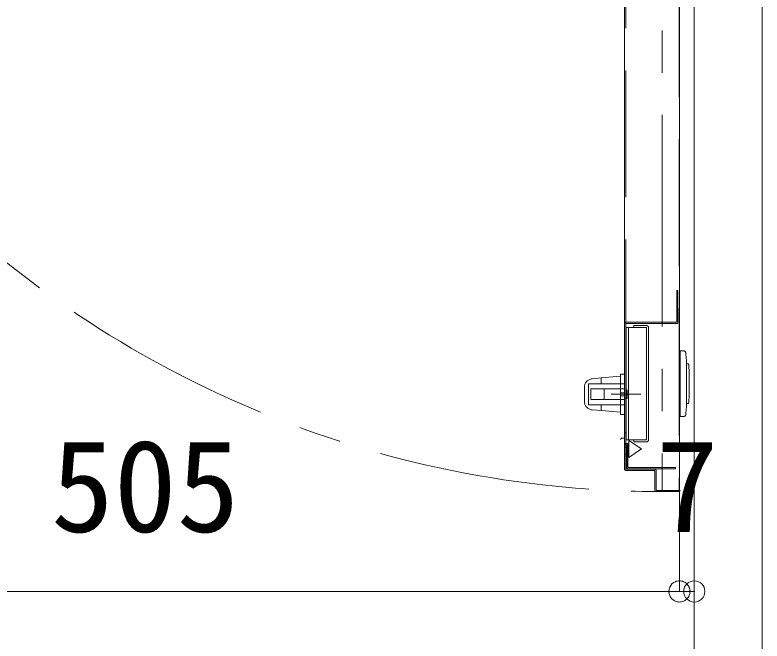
# Model space of a CAD drawing. Units: millimetres at full size, sheet at 1:20. Extents: x -4072 to 3728, y -3418 to 2032.
# Drawn here: x -2911.5 to -2558.7, y -2674.9 to -2379.1 of the extents above; entities that cross this region are included whole.
import ezdxf
from ezdxf.enums import TextEntityAlignment as Align

# ---------------------------------------------------------------- set-up
doc = ezdxf.new("R2010")
doc.units = ezdxf.units.MM
doc.header["$LTSCALE"] = 20
doc.header["$PDMODE"] = 32
doc.header["$PDSIZE"] = 10
for name, pattern in [('CHAIN1', [8, 5, -1, 1, -1]), ('DASHED3', [4, 3, -1]), ('DOUBLE_CHAIN1', [8.8, 5, -1, 0.6, -0.6, 0.6, -1])]:
    doc.linetypes.add(name, pattern=pattern)
for name, color, linetype, lineweight in [('0-0', 7, 'Continuous', 9), ('0-1', 7, 'Continuous', 9), ('0-2', 6, 'Continuous', 9), ('0-3', 7, 'Continuous', 9), ('0-4', 7, 'DOUBLE_CHAIN1', 9), ('0-E', 4, 'CHAIN1', 9)]:
    doc.layers.add(name, color=color, linetype=linetype, lineweight=lineweight)
doc.styles.add('ＭＳ ゴシック', font='')
doc.styles.get('ＭＳ ゴシック').set_extended_font_data('MS Gothic')

msp = doc.modelspace()

# ---------------------------------------------------------------- linework, layer by layer
at = {"layer": '0-0'}
for p, q in [((-2597.69, -2651.45), (-2597.69, -2125.34)), ((-2590.69, -2651.45), (-2590.69, -2125.34)), ((-2558.69, -2967.87), (-2558.69, -2341.74)), ((-2597.69, -2651.45), (-2597.69, -2600.83)), ((-3102.69, -2651.45), (-2597.69, -2651.45)), ((-2597.69, -2651.45), (-2590.69, -2651.45)), ((-2590.69, -2852.46), (-2590.69, -2651.45)), ((-2558.69, -2852.46), (-2558.69, -2651.45))]:
    msp.add_line(p, q, dxfattribs=at)
for p in [(-2597.69, -2651.45), (-2590.69, -2651.45)]:
    msp.add_point(p, dxfattribs=at)
at = {"layer": '0-1', "color": 4, "linetype": 'CHAIN1'}
msp.add_line((-2629.99, -2558.3), (-2615.99, -2558.3), dxfattribs=at)
at = {"layer": '0-2'}
for p, q in [((-2597.69, -2124.84), (-2597.69, -2651.45)), ((-2597.69, -2124.84), (-2597.69, -2651.45)), ((-2597.69, -2124.84), (-2597.69, -2651.45)), ((-2597.69, -2124.84), (-2597.69, -2651.45)), ((-2590.69, -2124.34), (-2590.69, -2651.45))]:
    msp.add_line(p, q, dxfattribs=at)
at = {"layer": '0-3', "color": 4, "linetype": 'DASHED3'}
for p, q in [((-2597.89, -2117.74), (-2597.89, -2603.7)), ((-2622.99, -2165.24), (-2622.99, -2593.7)), ((-2598.39, -2509.3), (-2598.39, -2524.3)), ((-2623.59, -2524.9), (-2623.59, -2581.7)), ((-2598.99, -2524.3), (-2622.99, -2524.3)), ((-2598.99, -2524.9), (-2622.99, -2524.9)), ((-2622.99, -2524.9), (-2622.99, -2581.7)), ((-2613.29, -2525.8), (-2619.29, -2525.8)), ((-2619.29, -2525.8), (-2619.29, -2526.8)), ((-2613.29, -2526.8), (-2622.79, -2526.8)), ((-2622.79, -2526.8), (-2622.79, -2579.8)), ((-2621.79, -2526.8), (-2621.79, -2579.8)), ((-2613.29, -2579.8), (-2613.29, -2526.8)), ((-2612.29, -2579.8), (-2612.29, -2526.8)), ((-2622.39, -2560.3), (-2622.39, -2556.3)), ((-2623.59, -2560.1), (-2622.99, -2560.1)), ((-2623.59, -2576.5), (-2622.79, -2576.5)), ((-2622.99, -2581.7), (-2622.59, -2581.7)), ((-2613.29, -2579.8), (-2622.79, -2579.8)), ((-2619.29, -2580.8), (-2619.29, -2579.8)), ((-2613.29, -2580.8), (-2619.29, -2580.8)), ((-2623.59, -2583.3), (-2622.99, -2583.3)), ((-2622.99, -2582.3), (-2622.59, -2582.3)), ((-2622.59, -2582.3), (-2622.59, -2592.9)), ((-2621.99, -2582.3), (-2621.99, -2592.9)), ((-2621.99, -2592.9), (-2599.59, -2592.9)), ((-2621.99, -2593.5), (-2599.59, -2593.5)), ((-2599.59, -2593.5), (-2599.59, -2592.9))]:
    msp.add_line(p, q, dxfattribs=at)
at = {"layer": '0-3', "color": 4}
for p, q in [((-2623.59, -2165.24), (-2623.59, -2593.7)), ((-2609.29, -2593.7), (-2623.59, -2593.7)), ((-2609.29, -2594.3), (-2622.99, -2594.3)), ((-2609.29, -2603.7), (-2609.29, -2594.3)), ((-2597.89, -2604.3), (-2608.69, -2604.3))]:
    msp.add_line(p, q, dxfattribs=at)
at = {"layer": '0-3', "color": 4, "linetype": 'DASHED3'}
msp.add_lwpolyline([(-2598.39, -2509.3), (-2598.99, -2509.3), (-2598.99, -2524.3)], dxfattribs=at)
at = {"layer": '0-3', "color": 4}
msp.add_lwpolyline([(-2597.29, -2603.7), (-2608.69, -2603.7), (-2608.69, -2594.3)], dxfattribs=at)
at = {"layer": '0-3', "color": 4, "linetype": 'DASHED3'}
for centre, radius, start, end in [((-2622.99, -2524.9), 0.6, 90, 180), ((-2613.29, -2526.8), 1, 360, 90), ((-2598.99, -2524.3), 0.6, 270, 0), ((-2622.39, -2555.7), 0.6, 180, 270), ((-2622.39, -2560.9), 0.6, 90, 180), ((-2622.99, -2581.7), 0.6, 180, 270), ((-2622.59, -2582.3), 0.6, 0, 90), ((-2613.29, -2579.8), 1, 270, 0), ((-2621.99, -2592.9), 0.6, 180, 270)]:
    msp.add_arc(centre, radius, start, end, dxfattribs=at)
at = {"layer": '0-3', "color": 4}
for centre, start, end in [((-2622.99, -2593.7), 180, 270), ((-2609.29, -2594.3), 0, 90), ((-2608.69, -2603.7), 180, 270), ((-2597.89, -2603.7), 270, 0)]:
    msp.add_arc(centre, 0.6, start, end, dxfattribs=at)
at = {"layer": '0-4', "color": 4}
for p, q in [((-2594.29, -2543.75), (-2594.29, -2562.85)), ((-2594.29, -2543.9), (-2593.79, -2543.9)), ((-2634.59, -2550.6), (-2625.59, -2549.8)), ((-2625.59, -2548.8), (-2623.59, -2548.8)), ((-2625.59, -2567.8), (-2625.59, -2548.8)), ((-2640.59, -2553.3), (-2634.59, -2553.3)), ((-2640.59, -2563.3), (-2640.59, -2553.3)), ((-2638.94, -2550.98), (-2634.59, -2550.6)), ((-2634.59, -2553.3), (-2634.59, -2550.6)), ((-2634.59, -2553.3), (-2623.59, -2553.3)), ((-2642.59, -2561.64), (-2642.59, -2554.97)), ((-2639.59, -2555.8), (-2639.48, -2555.8)), ((-2639.59, -2555.8), (-2639.59, -2560.8)), ((-2639.48, -2555.8), (-2634.96, -2555.8)), ((-2634.96, -2555.8), (-2634.23, -2555.8)), ((-2634.23, -2555.8), (-2633.25, -2555.8)), ((-2633.25, -2555.8), (-2623.59, -2555.8)), ((-2633.25, -2560.8), (-2633.25, -2555.8)), ((-2623.59, -2557.55), (-2625.59, -2557.55)), ((-2639.59, -2560.8), (-2639.48, -2560.8)), ((-2639.48, -2560.8), (-2634.96, -2560.8)), ((-2634.96, -2560.8), (-2634.23, -2560.8)), ((-2634.23, -2560.8), (-2633.25, -2560.8)), ((-2633.25, -2560.8), (-2623.59, -2560.8)), ((-2623.59, -2559.05), (-2625.59, -2559.05)), ((-2640.59, -2563.3), (-2634.59, -2563.3)), ((-2634.59, -2563.3), (-2623.59, -2563.3)), ((-2634.59, -2566.01), (-2634.59, -2563.3)), ((-2593.79, -2562.7), (-2594.29, -2562.7)), ((-2634.59, -2566.01), (-2638.94, -2565.62)), ((-2625.59, -2566.8), (-2634.59, -2566.01)), ((-2625.59, -2567.8), (-2623.59, -2567.8)), ((-2595.73, -2568.8), (-2597.29, -2568.8)), ((-2623.59, -2579.1), (-2623.59, -2589.1)), ((-2621.59, -2581.6), (-2623.59, -2581.6)), ((-2621.59, -2588.1), (-2621.59, -2580.1)), ((-2621.59, -2580.1), (-2615.59, -2584.1)), ((-2615.59, -2584.1), (-2621.59, -2588.1)), ((-2621.59, -2586.6), (-2623.59, -2586.6))]:
    msp.add_line(p, q, dxfattribs=at)
for points in [[(-2595.72, -2537.8), (-2597.29, -2537.8), (-2597.29, -2568.8)], [(-2623.59, -2579.1), (-2625.09, -2579.1), (-2625.59, -2579.6)]]:
    msp.add_lwpolyline(points, dxfattribs=at)
for centre, radius, start, end in [((-2595.72, -2538.8), 1, 5.9864, 90), ((-2733.97, -2553.3), 140, 3.9114, 5.9864), ((-2593.79, -2544.4), 0.5, 3.1987, 90), ((-2753.04, -2553.3), 160, 0, 3.1987), ((-2638.59, -2554.97), 4, 95.0425, 180), ((-2753.04, -2553.3), 160, 356.8013, 0), ((-2638.59, -2561.64), 4, 180, 264.9576), ((-2733.97, -2553.3), 140, 354.0108, 356.0886), ((-2593.79, -2562.2), 0.5, 270, 356.8013), ((-2595.73, -2567.8), 1, 270, 354.0108)]:
    msp.add_arc(centre, radius, start, end, dxfattribs=at)
at = {"layer": '0-E', "color": 2}
msp.add_line((-2605.79, -2106.34), (-2605.79, -2604.28), dxfattribs=at)
msp.add_arc((-2605.79, -2107.34), 496.94, 180.6918, 270, dxfattribs=at)
msp.add_point((-2597.69, -2651.45), dxfattribs=at)

# ---------------------------------------------------------------- texts
at = {"layer": '0-0', "style": 'ＭＳ ゴシック'}
for s, p in [('505', (-2894.46, -2636.45)), ('7', (-2608.9, -2636.45))]:
    msp.add_text(s, height=43.62, dxfattribs=at).set_placement(p, align=Align.BOTTOM_LEFT)

doc.saveas('drawing.dxf')
